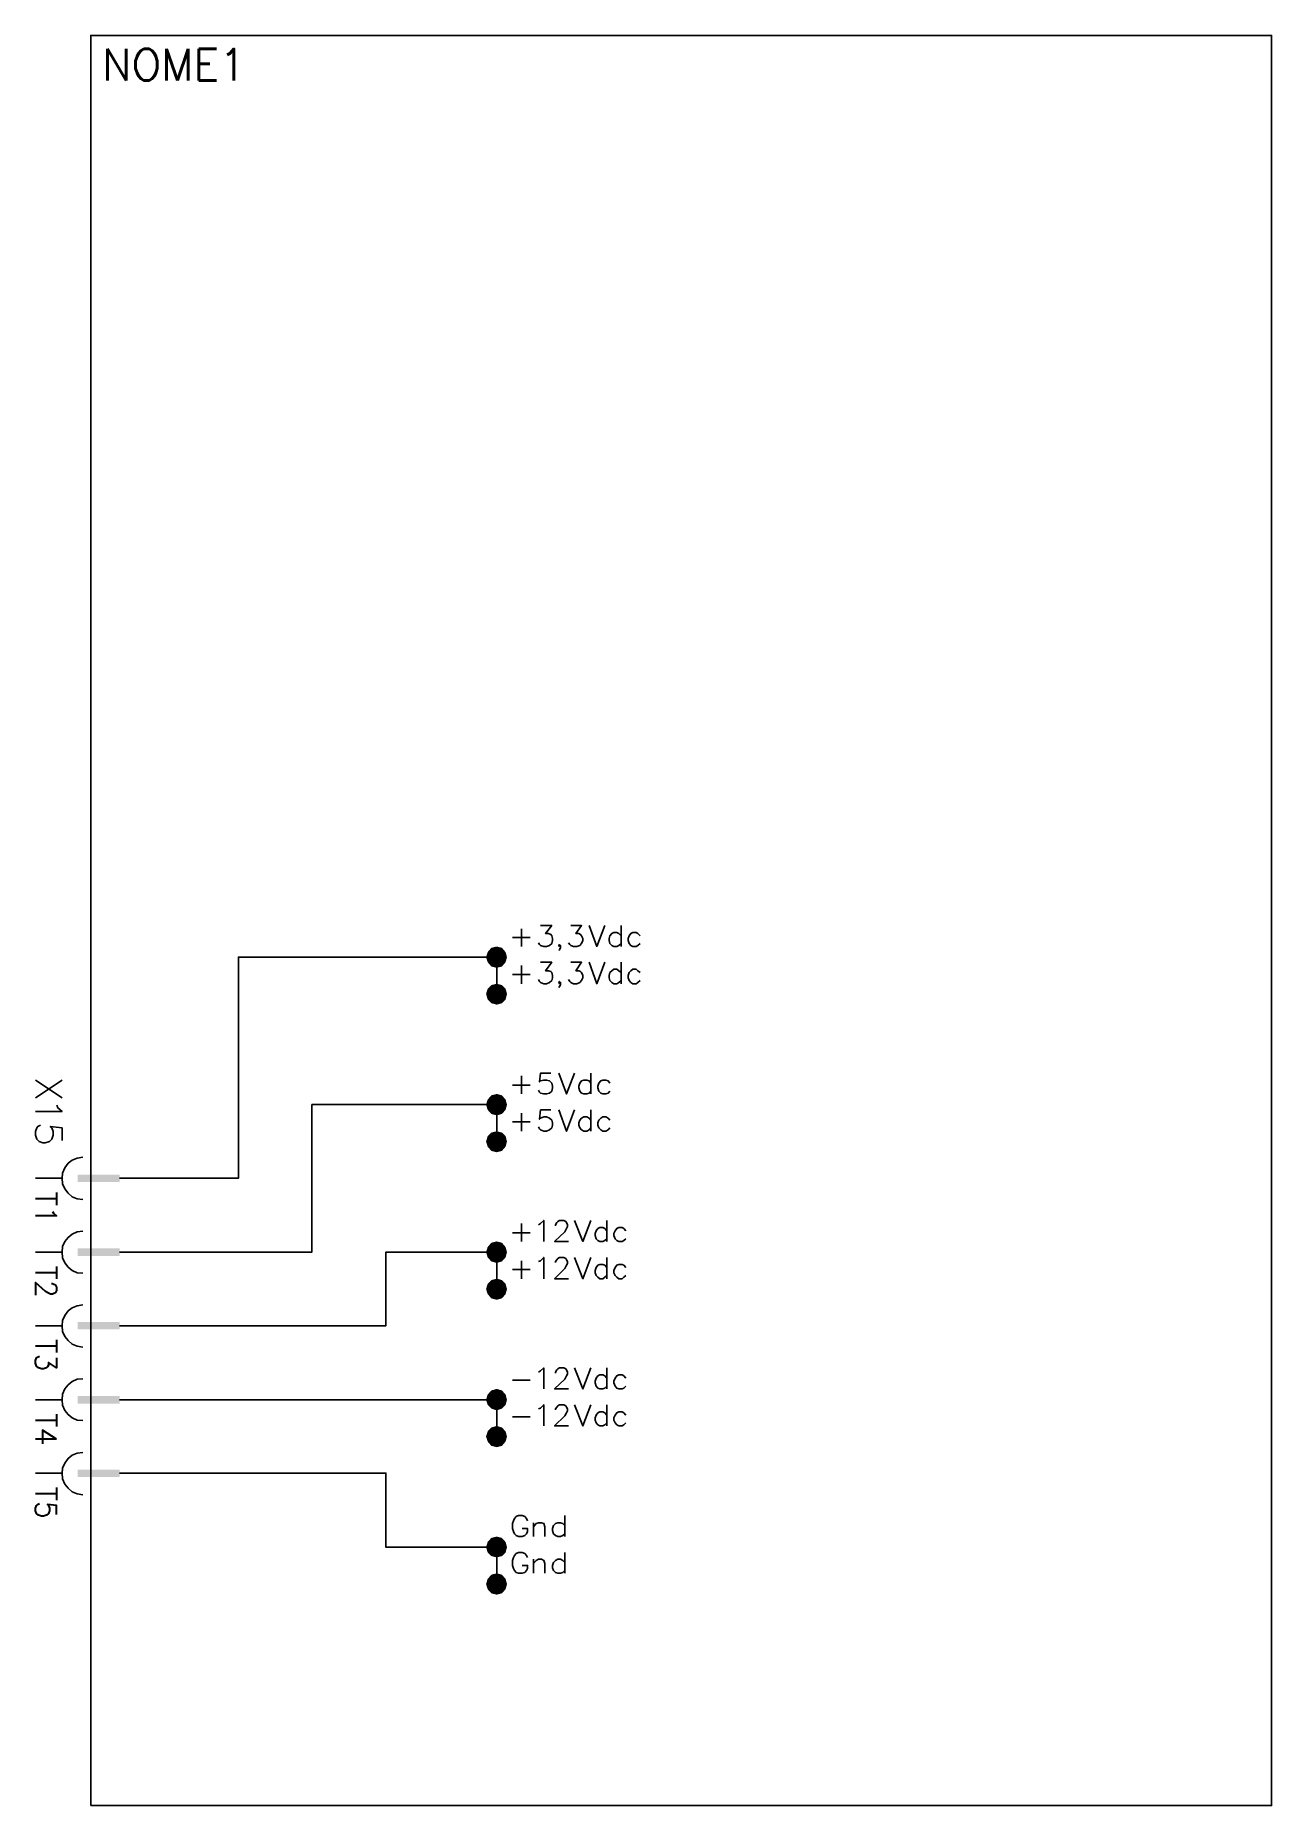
# Model space of a CAD drawing. Header units: millimetres. Extents: x 1108 to 1226, y 945 to 1114.
import ezdxf

# ---------------------------------------------------------------- set-up
doc = ezdxf.new("R2010")
doc.units = ezdxf.units.MM
doc.styles.add('ROMANS', font='romans.shx')

msp = doc.modelspace()

# ---------------------------------------------------------------- hatches: boundary and pattern name
for points in [[(1151.52, 1026.91), (1151.17, 1026.5), (1152.89, 1026.5), (1152.54, 1026.91)], [(1152.04, 1027.04), (1151.52, 1026.91), (1152.54, 1026.91), (1152.54, 1026.91)], [(1151.17, 1026.5), (1151.02, 1026.02), (1153.02, 1026.02), (1152.89, 1026.5)], [(1151.02, 1026.02), (1151.17, 1025.54), (1152.89, 1025.54), (1153.02, 1026.02)], [(1151.17, 1025.54), (1151.52, 1025.13), (1152.54, 1025.13), (1152.89, 1025.54)], [(1151.52, 1025.13), (1152.54, 1025.13), (1152.04, 1025), (1152.04, 1025)], [(1151.52, 1023.35), (1151.17, 1023), (1152.89, 1023), (1152.54, 1023.35)], [(1152.04, 1023.48), (1151.52, 1023.35), (1152.54, 1023.35), (1152.54, 1023.35)], [(1151.17, 1023), (1151.02, 1022.51), (1153.02, 1022.51), (1152.89, 1023)], [(1151.02, 1022.51), (1151.17, 1021.98), (1152.89, 1021.98), (1153.02, 1022.51)], [(1151.17, 1021.98), (1151.52, 1021.62), (1152.54, 1021.62), (1152.89, 1021.98)], [(1151.52, 1021.62), (1152.54, 1021.62), (1152.04, 1021.48), (1152.04, 1021.48)], [(1151.17, 1012.41), (1151.02, 1011.93), (1153.02, 1011.93), (1152.89, 1012.41)], [(1151.02, 1011.93), (1151.17, 1011.43), (1152.89, 1011.43), (1153.02, 1011.93)], [(1151.52, 1012.82), (1151.17, 1012.41), (1152.89, 1012.41), (1152.54, 1012.82)], [(1151.17, 1011.43), (1151.52, 1011.04), (1152.54, 1011.04), (1152.89, 1011.43)], [(1152.04, 1012.95), (1151.52, 1012.82), (1152.54, 1012.82), (1152.54, 1012.82)], [(1151.52, 1011.04), (1152.54, 1011.04), (1152.04, 1010.91), (1152.04, 1010.91)], [(1151.17, 1008.91), (1151.02, 1008.4), (1153.02, 1008.4), (1152.89, 1008.91)], [(1151.02, 1008.4), (1151.17, 1007.92), (1152.89, 1007.92), (1153.02, 1008.4)], [(1151.52, 1009.26), (1151.17, 1008.91), (1152.89, 1008.91), (1152.54, 1009.26)], [(1152.04, 1009.39), (1151.52, 1009.26), (1152.54, 1009.26), (1152.54, 1009.26)], [(1151.17, 1007.92), (1151.52, 1007.51), (1152.54, 1007.51), (1152.89, 1007.92)], [(1151.52, 1007.51), (1152.54, 1007.51), (1152.04, 1007.38), (1152.04, 1007.38)], [(1116.01, 1005.25), (1116.01, 1004.55), (1112.01, 1004.55), (1112.01, 1005.25)], [(1116.01, 998.19), (1116.01, 997.47), (1112.01, 997.47), (1112.01, 998.19)], [(1151.17, 998.32), (1151.02, 997.84), (1153.02, 997.84), (1152.89, 998.32)], [(1151.52, 998.73), (1151.17, 998.32), (1152.89, 998.32), (1152.54, 998.73)], [(1152.04, 998.86), (1151.52, 998.73), (1152.54, 998.73), (1152.54, 998.73)], [(1151.02, 997.84), (1151.17, 997.34), (1152.89, 997.34), (1153.02, 997.84)], [(1151.17, 997.34), (1151.52, 996.95), (1152.54, 996.95), (1152.89, 997.34)], [(1151.52, 996.95), (1152.54, 996.95), (1152.04, 996.8), (1152.04, 996.8)], [(1151.17, 994.81), (1151.02, 994.31), (1153.02, 994.31), (1152.89, 994.81)], [(1151.52, 995.17), (1151.17, 994.81), (1152.89, 994.81), (1152.54, 995.17)], [(1152.04, 995.3), (1151.52, 995.17), (1152.54, 995.17), (1152.54, 995.17)], [(1151.02, 994.31), (1151.17, 993.83), (1152.89, 993.83), (1153.02, 994.31)], [(1151.17, 993.83), (1151.52, 993.42), (1152.54, 993.42), (1152.89, 993.83)], [(1151.52, 993.42), (1152.54, 993.42), (1152.04, 993.29), (1152.04, 993.29)], [(1116.01, 991.16), (1116.01, 990.46), (1112.01, 990.46), (1112.01, 991.16)], [(1151.52, 984.62), (1151.17, 984.23), (1152.89, 984.23), (1152.54, 984.62)], [(1152.04, 984.77), (1151.52, 984.62), (1152.54, 984.62), (1152.54, 984.62)], [(1116.01, 984.1), (1116.01, 983.37), (1112.01, 983.37), (1112.01, 984.1)], [(1151.17, 984.23), (1151.02, 983.73), (1153.02, 983.73), (1152.89, 984.23)], [(1151.02, 983.73), (1151.17, 983.25), (1152.89, 983.25), (1153.02, 983.73)], [(1151.17, 983.25), (1151.52, 982.89), (1152.54, 982.89), (1152.89, 983.25)], [(1151.52, 982.89), (1152.54, 982.89), (1152.04, 982.71), (1152.04, 982.71)], [(1151.52, 981.08), (1151.17, 980.71), (1152.89, 980.71), (1152.54, 981.08)], [(1152.04, 981.24), (1151.52, 981.08), (1152.54, 981.08), (1152.54, 981.08)], [(1151.17, 980.71), (1151.02, 980.22), (1153.02, 980.22), (1152.89, 980.71)], [(1151.02, 980.22), (1151.17, 979.74), (1152.89, 979.74), (1153.02, 980.22)], [(1151.17, 979.74), (1151.52, 979.33), (1152.54, 979.33), (1152.89, 979.74)], [(1151.52, 979.33), (1152.54, 979.33), (1152.04, 979.2), (1152.04, 979.2)], [(1116.01, 977.07), (1116.01, 976.35), (1112.01, 976.35), (1112.01, 977.07)], [(1151.17, 970.14), (1151.02, 969.64), (1153.02, 969.64), (1152.89, 970.14)], [(1151.02, 969.64), (1151.17, 969.15), (1152.89, 969.15), (1153.02, 969.64)], [(1151.52, 970.53), (1151.17, 970.14), (1152.89, 970.14), (1152.54, 970.53)], [(1151.17, 969.15), (1151.52, 968.8), (1152.54, 968.8), (1152.89, 969.15)], [(1152.04, 970.66), (1151.52, 970.53), (1152.54, 970.53), (1152.54, 970.53)], [(1151.52, 968.8), (1152.54, 968.8), (1152.04, 968.67), (1152.04, 968.67)], [(1151.17, 966.61), (1151.02, 966.13), (1153.02, 966.13), (1152.89, 966.61)], [(1151.02, 966.13), (1151.17, 965.63), (1152.89, 965.63), (1153.02, 966.13)], [(1151.52, 967.02), (1151.17, 966.61), (1152.89, 966.61), (1152.54, 967.02)], [(1152.04, 967.15), (1151.52, 967.02), (1152.54, 967.02), (1152.54, 967.02)], [(1151.17, 965.63), (1151.52, 965.24), (1152.54, 965.24), (1152.89, 965.63)], [(1151.52, 965.24), (1152.54, 965.24), (1152.04, 965.11), (1152.04, 965.11)]]:
    msp.add_hatch(color=7).paths.add_polyline_path(points)

# ---------------------------------------------------------------- linework, layer by layer
at = {"color": 7}
for points in [[(1113.25, 944.96), (1226.07, 944.96), (1226.07, 1114.09), (1113.25, 1114.09), (1113.25, 944.96)], [(1154.41, 1027.04), (1154.41, 1028.72)], [(1156.23, 1029.04), (1157.3, 1029.04), (1156.71, 1028.28), (1156.99, 1028.28), (1157.21, 1028.19), (1157.3, 1028.06), (1157.38, 1027.8), (1157.38, 1027.61), (1157.3, 1027.32), (1157.08, 1027.13), (1156.8, 1027.04), (1156.54, 1027.04), (1156.23, 1027.13), (1156.13, 1027.22), (1156.04, 1027.39)], [(1159.12, 1029.04), (1160.14, 1029.04), (1159.6, 1028.28), (1159.88, 1028.28), (1160.05, 1028.19), (1160.14, 1028.06), (1160.27, 1027.8), (1160.27, 1027.61), (1160.14, 1027.32), (1159.97, 1027.13), (1159.69, 1027.04), (1159.38, 1027.04), (1159.12, 1027.13), (1159.03, 1027.22), (1158.9, 1027.39)], [(1160.86, 1029.04), (1161.6, 1027.04), (1162.36, 1029.04)], [(1163.92, 1028.06), (1163.7, 1028.28), (1163.51, 1028.37), (1163.22, 1028.37), (1163.03, 1028.28), (1162.85, 1028.06), (1162.77, 1027.8), (1162.77, 1027.61), (1162.85, 1027.32), (1163.03, 1027.13), (1163.22, 1027.04), (1163.51, 1027.04), (1163.7, 1027.13), (1163.92, 1027.32)], [(1163.92, 1029.04), (1163.92, 1027.04)], [(1165.74, 1028.06), (1165.52, 1028.28), (1165.35, 1028.37), (1165.03, 1028.37), (1164.85, 1028.28), (1164.68, 1028.06), (1164.59, 1027.8), (1164.59, 1027.61), (1164.68, 1027.32), (1164.85, 1027.13), (1165.03, 1027.04), (1165.35, 1027.04), (1165.52, 1027.13), (1165.74, 1027.32)], [(1153.56, 1027.89), (1155.24, 1027.89)], [(1158.14, 1027.13), (1158.04, 1027.04), (1157.97, 1027.13), (1158.04, 1027.22), (1158.14, 1027.13), (1158.14, 1026.95), (1158.04, 1026.72), (1157.97, 1026.65)], [(1118.55, 1004.9), (1127.36, 1004.9), (1127.36, 1026.02), (1152.04, 1026.02)], [(1152.04, 1026.02), (1152.04, 1026.02)], [(1152.04, 1022.51), (1152.04, 1026.02)], [(1154.41, 1023.48), (1154.41, 1025.22)], [(1156.23, 1025.54), (1157.3, 1025.54), (1156.71, 1024.72), (1156.99, 1024.72), (1157.21, 1024.65), (1157.3, 1024.55), (1157.38, 1024.28), (1157.38, 1024.05), (1157.3, 1023.79), (1157.08, 1023.61), (1156.8, 1023.48), (1156.54, 1023.48), (1156.23, 1023.61), (1156.13, 1023.7), (1156.04, 1023.89)], [(1159.12, 1025.54), (1160.14, 1025.54), (1159.6, 1024.72), (1159.88, 1024.72), (1160.05, 1024.65), (1160.14, 1024.55), (1160.27, 1024.28), (1160.27, 1024.05), (1160.14, 1023.79), (1159.97, 1023.61), (1159.69, 1023.48), (1159.38, 1023.48), (1159.12, 1023.61), (1159.03, 1023.7), (1158.9, 1023.89)], [(1160.86, 1025.54), (1161.6, 1023.48), (1162.36, 1025.54)], [(1163.92, 1025.54), (1163.92, 1023.48)], [(1153.56, 1024.37), (1155.24, 1024.37)], [(1158.14, 1023.61), (1158.04, 1023.48), (1157.97, 1023.61), (1158.04, 1023.7), (1158.14, 1023.61), (1158.14, 1023.39), (1158.04, 1023.22), (1157.97, 1023.13)], [(1163.92, 1024.55), (1163.7, 1024.72), (1163.51, 1024.87), (1163.22, 1024.87), (1163.03, 1024.72), (1162.85, 1024.55), (1162.77, 1024.28), (1162.77, 1024.05), (1162.85, 1023.79), (1163.03, 1023.61), (1163.22, 1023.48), (1163.51, 1023.48), (1163.7, 1023.61), (1163.92, 1023.79)], [(1165.74, 1024.55), (1165.52, 1024.72), (1165.35, 1024.87), (1165.03, 1024.87), (1164.85, 1024.72), (1164.68, 1024.55), (1164.59, 1024.28), (1164.59, 1024.05), (1164.68, 1023.79), (1164.85, 1023.61), (1165.03, 1023.48), (1165.35, 1023.48), (1165.52, 1023.61), (1165.74, 1023.79)], [(1152.04, 1022.51), (1152.04, 1022.51)], [(1157.21, 1014.95), (1156.23, 1014.95), (1156.13, 1014.1), (1156.23, 1014.19), (1156.54, 1014.28), (1156.8, 1014.28), (1157.08, 1014.19), (1157.3, 1013.97), (1157.38, 1013.71), (1157.38, 1013.52), (1157.3, 1013.21), (1157.08, 1013.04), (1156.8, 1012.95), (1156.54, 1012.95), (1156.23, 1013.04), (1156.13, 1013.13), (1156.04, 1013.3)], [(1157.97, 1014.95), (1158.71, 1012.95), (1159.47, 1014.95)], [(1161.03, 1014.95), (1161.03, 1012.95)], [(1110.51, 1012.59), (1107.97, 1014.28)], [(1107.97, 1012.59), (1110.51, 1014.28)], [(1153.56, 1013.8), (1155.24, 1013.8)], [(1154.41, 1012.95), (1154.41, 1014.67)], [(1161.03, 1013.97), (1160.86, 1014.19), (1160.64, 1014.28), (1160.36, 1014.28), (1160.14, 1014.19), (1159.97, 1013.97), (1159.88, 1013.71), (1159.88, 1013.52), (1159.97, 1013.21), (1160.14, 1013.04), (1160.36, 1012.95), (1160.64, 1012.95), (1160.86, 1013.04), (1161.03, 1013.21)], [(1162.85, 1013.97), (1162.68, 1014.19), (1162.46, 1014.28), (1162.18, 1014.28), (1161.97, 1014.19), (1161.79, 1013.97), (1161.7, 1013.71), (1161.7, 1013.52), (1161.79, 1013.21), (1161.97, 1013.04), (1162.18, 1012.95), (1162.46, 1012.95), (1162.68, 1013.04), (1162.85, 1013.21)], [(1110.01, 1011.87), (1110.1, 1011.61), (1110.51, 1011.26), (1107.97, 1011.26)], [(1118.55, 997.84), (1134.39, 997.84), (1134.39, 1011.93), (1152.04, 1011.93)], [(1152.04, 1011.93), (1152.04, 1011.93)], [(1152.04, 1011.93), (1152.04, 1008.4)], [(1157.21, 1011.43), (1156.23, 1011.43), (1156.13, 1010.54), (1156.23, 1010.63), (1156.54, 1010.76), (1156.8, 1010.76), (1157.08, 1010.63), (1157.3, 1010.46), (1157.38, 1010.18), (1157.38, 1009.96), (1157.3, 1009.7), (1157.08, 1009.52), (1156.8, 1009.39), (1156.54, 1009.39), (1156.23, 1009.52), (1156.13, 1009.61), (1156.04, 1009.8)], [(1157.97, 1011.43), (1158.71, 1009.39), (1159.47, 1011.43)], [(1161.03, 1011.43), (1161.03, 1009.39)], [(1110.51, 1008.5), (1110.51, 1009.7), (1109.39, 1009.83), (1109.52, 1009.7), (1109.65, 1009.35), (1109.65, 1009), (1109.52, 1008.63), (1109.3, 1008.4), (1108.89, 1008.27), (1108.67, 1008.27), (1108.32, 1008.4), (1108.1, 1008.63), (1107.97, 1009), (1107.97, 1009.35), (1108.1, 1009.7), (1108.19, 1009.83), (1108.45, 1009.96)], [(1153.56, 1010.28), (1155.24, 1010.28)], [(1154.41, 1009.39), (1154.41, 1011.13)], [(1161.03, 1010.46), (1160.86, 1010.63), (1160.64, 1010.76), (1160.36, 1010.76), (1160.14, 1010.63), (1159.97, 1010.46), (1159.88, 1010.18), (1159.88, 1009.96), (1159.97, 1009.7), (1160.14, 1009.52), (1160.36, 1009.39), (1160.64, 1009.39), (1160.86, 1009.52), (1161.03, 1009.7)], [(1162.85, 1010.46), (1162.68, 1010.63), (1162.46, 1010.76), (1162.18, 1010.76), (1161.97, 1010.63), (1161.79, 1010.46), (1161.7, 1010.18), (1161.7, 1009.96), (1161.79, 1009.7), (1161.97, 1009.52), (1162.18, 1009.39), (1162.46, 1009.39), (1162.68, 1009.52), (1162.85, 1009.7)], [(1152.04, 1008.4), (1152.04, 1008.4)], [(1112.51, 1006.9), (1111.97, 1006.81), (1111.47, 1006.62), (1111.08, 1006.33), (1110.77, 1005.88), (1110.54, 1005.38), (1110.51, 1004.9), (1110.54, 1004.36), (1110.77, 1003.88), (1111.08, 1003.47), (1111.47, 1003.12), (1111.97, 1002.94), (1112.51, 1002.86)], [(1110.51, 1004.9), (1107.97, 1004.9)], [(1107.97, 1004.9), (1107.97, 1004.9)], [(1116.01, 1004.9), (1118.55, 1004.9)], [(1118.55, 1004.9), (1118.55, 1004.9)], [(1112.51, 999.84), (1111.97, 999.78), (1111.47, 999.56), (1111.08, 999.25), (1110.77, 998.86), (1110.54, 998.36), (1110.51, 997.84), (1110.54, 997.3), (1110.77, 996.8), (1111.08, 996.41), (1111.47, 996.09), (1111.97, 995.87), (1112.51, 995.83)], [(1153.56, 999.69), (1155.24, 999.69)], [(1154.41, 998.86), (1154.41, 1000.58)], [(1156.04, 1000.45), (1156.23, 1000.58), (1156.54, 1000.86), (1156.54, 998.86)], [(1157.65, 1000.36), (1157.65, 1000.45), (1157.78, 1000.67), (1157.88, 1000.77), (1158.04, 1000.86), (1158.45, 1000.86), (1158.64, 1000.77), (1158.71, 1000.67), (1158.8, 1000.45), (1158.8, 1000.28), (1158.71, 1000.1), (1158.54, 999.78), (1157.56, 998.86), (1158.9, 998.86)], [(1159.47, 1000.86), (1160.27, 998.86), (1161.03, 1000.86)], [(1162.55, 999.88), (1162.36, 1000.1), (1162.18, 1000.19), (1161.88, 1000.19), (1161.7, 1000.1), (1161.53, 999.88), (1161.44, 999.62), (1161.44, 999.43), (1161.53, 999.12), (1161.7, 998.95), (1161.88, 998.86), (1162.18, 998.86), (1162.36, 998.95), (1162.55, 999.12)], [(1162.55, 1000.86), (1162.55, 998.86)], [(1164.37, 999.88), (1164.18, 1000.1), (1164.01, 1000.19), (1163.7, 1000.19), (1163.51, 1000.1), (1163.35, 999.88), (1163.22, 999.62), (1163.22, 999.43), (1163.35, 999.12), (1163.51, 998.95), (1163.7, 998.86), (1164.01, 998.86), (1164.18, 998.95), (1164.37, 999.12)], [(1110.51, 997.84), (1107.97, 997.84)], [(1107.97, 997.84), (1107.97, 997.84)], [(1116.01, 997.84), (1118.55, 997.84)], [(1118.55, 997.84), (1118.55, 997.84)], [(1118.55, 990.81), (1141.45, 990.81), (1141.45, 997.84), (1152.04, 997.84)], [(1152.04, 997.84), (1152.04, 997.84)], [(1152.04, 997.84), (1152.04, 994.31)], [(1153.56, 996.19), (1155.24, 996.19)], [(1154.41, 995.3), (1154.41, 997.02)], [(1156.04, 996.95), (1156.23, 997.02), (1156.54, 997.34), (1156.54, 995.3)], [(1157.65, 996.85), (1157.65, 996.95), (1157.78, 997.11), (1157.88, 997.24), (1158.04, 997.34), (1158.45, 997.34), (1158.64, 997.24), (1158.71, 997.11), (1158.8, 996.95), (1158.8, 996.76), (1158.71, 996.58), (1158.54, 996.28), (1157.56, 995.3), (1158.9, 995.3)], [(1159.47, 997.34), (1160.27, 995.3), (1161.03, 997.34)], [(1162.55, 996.37), (1162.36, 996.58), (1162.18, 996.67), (1161.88, 996.67), (1161.7, 996.58), (1161.53, 996.37), (1161.44, 996.09), (1161.44, 995.87), (1161.53, 995.61), (1161.7, 995.43), (1161.88, 995.3), (1162.18, 995.3), (1162.36, 995.43), (1162.55, 995.61)], [(1162.55, 997.34), (1162.55, 995.3)], [(1164.37, 996.37), (1164.18, 996.58), (1164.01, 996.67), (1163.7, 996.67), (1163.51, 996.58), (1163.35, 996.37), (1163.22, 996.09), (1163.22, 995.87), (1163.35, 995.61), (1163.51, 995.43), (1163.7, 995.3), (1164.01, 995.3), (1164.18, 995.43), (1164.37, 995.61)], [(1112.51, 992.81), (1111.97, 992.72), (1111.47, 992.53), (1111.08, 992.22), (1110.77, 991.79), (1110.54, 991.29), (1110.51, 990.81), (1110.54, 990.27), (1110.77, 989.79), (1111.08, 989.38), (1111.47, 989.03), (1111.97, 988.84), (1112.51, 988.75)], [(1152.04, 994.31), (1152.04, 994.31)], [(1110.51, 990.81), (1107.97, 990.81)], [(1107.97, 990.81), (1107.97, 990.81)], [(1116.01, 990.81), (1118.55, 990.81)], [(1118.55, 990.81), (1118.55, 990.81)], [(1156.04, 986.36), (1156.23, 986.49), (1156.54, 986.77), (1156.54, 984.77)], [(1157.65, 986.27), (1157.65, 986.36), (1157.78, 986.58), (1157.88, 986.68), (1158.04, 986.77), (1158.45, 986.77), (1158.64, 986.68), (1158.71, 986.58), (1158.8, 986.36), (1158.8, 986.17), (1158.71, 986.01), (1158.54, 985.69), (1157.56, 984.77), (1158.9, 984.77)], [(1159.47, 986.77), (1160.27, 984.77), (1161.03, 986.77)], [(1162.55, 985.79), (1162.36, 986.01), (1162.18, 986.1), (1161.88, 986.1), (1161.7, 986.01), (1161.53, 985.79), (1161.44, 985.51), (1161.44, 985.34), (1161.53, 985.03), (1161.7, 984.84), (1161.88, 984.77), (1162.18, 984.77), (1162.36, 984.84), (1162.55, 985.03)], [(1162.55, 986.77), (1162.55, 984.77)], [(1164.37, 985.79), (1164.18, 986.01), (1164.01, 986.1), (1163.7, 986.1), (1163.51, 986.01), (1163.35, 985.79), (1163.22, 985.51), (1163.22, 985.34), (1163.35, 985.03), (1163.51, 984.84), (1163.7, 984.77), (1164.01, 984.77), (1164.18, 984.84), (1164.37, 985.03)], [(1112.51, 985.73), (1111.97, 985.69), (1111.47, 985.47), (1111.08, 985.15), (1110.77, 984.77), (1110.54, 984.26), (1110.51, 983.73), (1110.54, 983.21), (1110.77, 982.71), (1111.08, 982.32), (1111.47, 982), (1111.97, 981.78), (1112.51, 981.74)], [(1153.56, 985.6), (1155.24, 985.6)], [(1110.51, 983.73), (1107.97, 983.73)], [(1107.97, 983.73), (1107.97, 983.73)], [(1116.01, 983.73), (1118.55, 983.73)], [(1118.55, 983.73), (1118.55, 983.73)], [(1118.55, 983.73), (1152.04, 983.73)], [(1152.04, 983.73), (1152.04, 983.73)], [(1152.04, 983.73), (1152.04, 980.22)], [(1156.04, 982.86), (1156.23, 982.93), (1156.54, 983.25), (1156.54, 981.24)], [(1157.65, 982.76), (1157.65, 982.86), (1157.78, 983.02), (1157.88, 983.15), (1158.04, 983.25), (1158.45, 983.25), (1158.64, 983.15), (1158.71, 983.02), (1158.8, 982.86), (1158.8, 982.67), (1158.71, 982.49), (1158.54, 982.19), (1157.56, 981.24), (1158.9, 981.24)], [(1159.47, 983.25), (1160.27, 981.24), (1161.03, 983.25)], [(1162.55, 983.25), (1162.55, 981.24)], [(1153.56, 982.1), (1155.24, 982.1)], [(1162.55, 982.26), (1162.36, 982.49), (1162.18, 982.58), (1161.88, 982.58), (1161.7, 982.49), (1161.53, 982.26), (1161.44, 982), (1161.44, 981.78), (1161.53, 981.52), (1161.7, 981.34), (1161.88, 981.24), (1162.18, 981.24), (1162.36, 981.34), (1162.55, 981.52)], [(1164.37, 982.26), (1164.18, 982.49), (1164.01, 982.58), (1163.7, 982.58), (1163.51, 982.49), (1163.35, 982.26), (1163.22, 982), (1163.22, 981.78), (1163.35, 981.52), (1163.51, 981.34), (1163.7, 981.24), (1164.01, 981.24), (1164.18, 981.34), (1164.37, 981.52)], [(1152.04, 980.22), (1152.04, 980.22)], [(1112.51, 978.7), (1111.97, 978.63), (1111.47, 978.44), (1111.08, 978.13), (1110.77, 977.68), (1110.54, 977.2), (1110.51, 976.72), (1110.54, 976.18), (1110.77, 975.68), (1111.08, 975.29), (1111.47, 974.94), (1111.97, 974.75), (1112.51, 974.66)], [(1110.51, 976.72), (1107.97, 976.72)], [(1107.97, 976.72), (1107.97, 976.72)], [(1116.01, 976.72), (1118.55, 976.72)], [(1118.55, 976.72), (1118.55, 976.72)], [(1118.55, 976.72), (1141.45, 976.72), (1141.45, 969.64), (1152.04, 969.64)], [(1154.98, 972.18), (1154.89, 972.4), (1154.71, 972.58), (1154.48, 972.66), (1154.13, 972.66), (1153.91, 972.58), (1153.74, 972.4), (1153.65, 972.18), (1153.56, 971.92), (1153.56, 971.42), (1153.65, 971.16), (1153.74, 970.93), (1153.91, 970.75), (1154.13, 970.66), (1154.48, 970.66), (1154.71, 970.75), (1154.89, 970.93), (1154.98, 971.16), (1154.98, 971.42), (1154.48, 971.42)], [(1158.54, 970.66), (1158.54, 972.66)], [(1155.56, 971.99), (1155.56, 970.66)], [(1155.56, 971.6), (1155.82, 971.92), (1156.04, 971.99), (1156.32, 971.99), (1156.54, 971.92), (1156.63, 971.6), (1156.63, 970.66)], [(1158.54, 971.73), (1158.36, 971.92), (1158.14, 971.99), (1157.88, 971.99), (1157.65, 971.92), (1157.47, 971.73), (1157.38, 971.42), (1157.38, 971.25), (1157.47, 970.93), (1157.65, 970.75), (1157.88, 970.66), (1158.14, 970.66), (1158.36, 970.75), (1158.54, 970.93)], [(1152.04, 969.64), (1152.04, 969.64)], [(1152.04, 969.64), (1152.04, 966.13)], [(1154.98, 968.67), (1154.89, 968.84), (1154.71, 969.06), (1154.48, 969.15), (1154.13, 969.15), (1153.91, 969.06), (1153.74, 968.84), (1153.65, 968.67), (1153.56, 968.39), (1153.56, 967.91), (1153.65, 967.6), (1153.74, 967.41), (1153.91, 967.24), (1154.13, 967.15), (1154.48, 967.15), (1154.71, 967.24), (1154.89, 967.41), (1154.98, 967.6), (1154.98, 967.91), (1154.48, 967.91)], [(1158.54, 967.15), (1158.54, 969.15)], [(1155.56, 968.49), (1155.56, 967.15)], [(1155.56, 968.08), (1155.82, 968.39), (1156.04, 968.49), (1156.32, 968.49), (1156.54, 968.39), (1156.63, 968.08), (1156.63, 967.15)], [(1158.54, 968.17), (1158.36, 968.39), (1158.14, 968.49), (1157.88, 968.49), (1157.65, 968.39), (1157.47, 968.17), (1157.38, 967.91), (1157.38, 967.69), (1157.47, 967.41), (1157.65, 967.24), (1157.88, 967.15), (1158.14, 967.15), (1158.36, 967.24), (1158.54, 967.41)], [(1152.04, 966.13), (1152.04, 966.13)]]:
    msp.add_lwpolyline(points, dxfattribs=at)

# ---------------------------------------------------------------- texts
at = {"color": 7, "lineweight": -3, "style": 'ROMANS'}
msp.add_attdef('NOME1', (1114.33, 1109.79), '', height=3, dxfattribs=at)
for tag, p in [('T1', (1107.97, 1003.62)), ('T2', (1107.97, 996.56)), ('T3', (1107.97, 989.53)), ('T4', (1107.97, 982.45)), ('T5', (1107.97, 975.44))]:
    msp.add_attdef(tag, p, '', height=2, rotation=270, dxfattribs=at)

doc.saveas('drawing.dxf')
